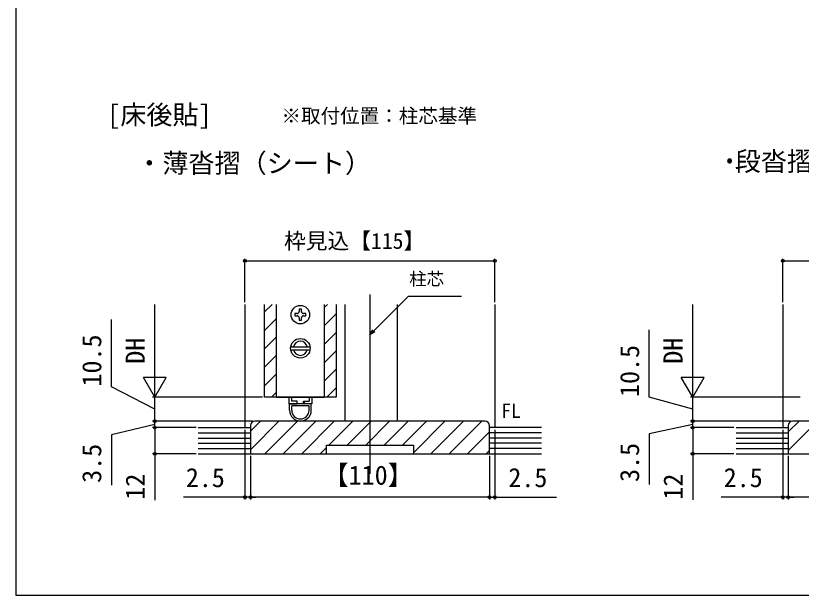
# Model space of a CAD drawing. Units: millimetres, scale not verified. Extents: x -525 to 525, y -783 to 779.
# Drawn here: x -525 to -163.5, y -783.3 to -516.7 of the extents above; entities that cross this region are included whole.
import ezdxf
from ezdxf.enums import TextEntityAlignment as Align

# ---------------------------------------------------------------- set-up
doc = ezdxf.new("R2010")
doc.units = ezdxf.units.MM
doc.header["$LTSCALE"] = 4
for name, color, linetype in [('0-2_USER1', 3, 'Continuous'), ('0-4_YKK_12', 2, 'Continuous'), ('0-5_YKK_13', 4, 'Continuous'), ('0-7_YKK_D', 6, 'Continuous'), ('0-8_YKK_ZWAK', 7, 'Continuous'), ('0-9_YSS_K', 3, 'Continuous'), ('0-A_YSS_KE', 3, 'Continuous')]:
    doc.layers.add(name, color=color, linetype=linetype)
doc.styles.add('ＭＳ ゴシック', font='')
doc.styles.get('ＭＳ ゴシック').set_extended_font_data('MS Gothic')

msp = doc.modelspace()

# ---------------------------------------------------------------- linework, layer by layer
at = {"layer": '0-4_YKK_12'}
for p, q in [((-362, -644.925), (-362, -727.507)), ((-419.499, -649.488), (-419.499, -706.188)), ((-410.503, -652.942), (-407.049, -649.488)), ((-383.003, -650.898), (-381.593, -649.488)), ((-373.501, -649.488), (-373.499, -703.189)), ((-349.501, -649.488), (-349.499, -703.188)), ((-304.499, -649.488), (-304.499, -706.188)), ((-171.983, -649.488), (-171.983, -706.188)), ((-383.003, -659.383), (-377.503, -653.883)), ((-410.503, -661.428), (-405.003, -655.928)), ((-410.503, -669.913), (-405.003, -664.413)), ((-383.003, -667.869), (-377.503, -662.369)), ((-383.003, -676.354), (-377.503, -670.854)), ((-410.503, -678.398), (-405.003, -672.898)), ((-383.003, -684.839), (-377.503, -679.339)), ((-410.503, -686.883), (-405.003, -681.383)), ((-407.322, -692.188), (-405.003, -689.869)), ((-381.867, -692.188), (-377.503, -687.825)), ((-349.501, -703.188), (-373.499, -703.189))]:
    msp.add_line(p, q, dxfattribs=at)
msp.add_lwpolyline([(-377.502, -649.488), (-377.502, -692.188), (-410.502, -692.188), (-410.502, -649.488)], dxfattribs=at)
at = {"layer": '0-5_YKK_13'}
for p, q in [((-405.003, -692.188), (-405.003, -649.488)), ((-383.003, -649.488), (-383.003, -692.188)), ((-395.503, -653.688), (-396.503, -653.688)), ((-392.503, -654.688), (-391.503, -654.688)), ((-398.44, -668.938), (-389.566, -668.938)), ((-398.44, -670.438), (-389.566, -670.438)), ((-405.003, -692.188), (-383.003, -692.188)), ((-399.303, -692.188), (-399.303, -695.188)), ((-398.103, -692.188), (-398.103, -693.988)), ((-398.103, -692.188), (-389.903, -692.188)), ((-395.503, -693.988), (-398.103, -693.988)), ((-395.703, -693.988), (-395.703, -695.188)), ((-395.503, -695.188), (-395.503, -693.988)), ((-392.503, -693.988), (-389.903, -693.988)), ((-392.503, -695.188), (-392.503, -693.988)), ((-392.303, -693.988), (-392.303, -695.188)), ((-389.903, -692.188), (-389.903, -693.988)), ((-388.703, -692.188), (-388.703, -695.188)), ((-399.303, -695.188), (-395.503, -695.188)), ((-399.003, -698.188), (-399.003, -695.188)), ((-390.003, -696.188), (-398.003, -696.188)), ((-398.003, -698.188), (-398.003, -696.188)), ((-388.703, -695.188), (-392.503, -695.188)), ((-390.003, -698.188), (-390.003, -696.188))]:
    msp.add_line(p, q, dxfattribs=at)
for points in [[(-396.503, -653.688), (-396.503, -654.688), (-395.503, -654.688)], [(-393.503, -652.688), (-393.503, -651.688), (-394.503, -651.688), (-394.503, -652.688)], [(-391.503, -654.688), (-391.503, -653.688), (-392.503, -653.688)], [(-394.503, -655.688), (-394.503, -656.688), (-393.503, -656.688), (-393.503, -655.688)], [(-389.003, -698.188), (-389.003, -695.188), (-399.003, -695.188)]]:
    msp.add_lwpolyline(points, dxfattribs=at)
for centre, radius in [((-394.003, -654.188), 4.25), ((-394.003, -669.688), 4.5)]:
    msp.add_circle(centre, radius, dxfattribs=at)
for centre, radius, start, end in [((-395.503, -652.688), 1, 270, 0), ((-392.503, -652.688), 1, 180, 270), ((-395.503, -655.688), 1, 0, 90), ((-392.503, -655.688), 1, 90, 180), ((-394.003, -669.688), 3.25, 13.34236, 166.65764), ((-394.003, -669.688), 3.25, 193.34236, 346.65764), ((-394.003, -698.188), 5, 180, 0), ((-394.003, -698.188), 4, 180, 0)]:
    msp.add_arc(centre, radius, start, end, dxfattribs=at)
at = {"layer": '0-7_YKK_D'}
for p, q in [((-419.499, -648.488), (-419.499, -628.488)), ((-304.499, -648.488), (-304.499, -628.488)), ((-171.983, -648.488), (-171.983, -628.488)), ((-419.499, -629.488), (-304.499, -629.488)), ((-171.983, -629.488), (-56.983, -629.488)), ((-460.987, -681.688), (-460.987, -649.488)), ((-213.469, -681.688), (-213.469, -649.488)), ((-460.987, -692.188), (-460.987, -674.002)), ((-213.469, -692.188), (-213.469, -674.002)), ((-460.987, -692.188), (-466.237, -683.095)), ((-455.737, -683.095), (-466.237, -683.095)), ((-460.987, -692.188), (-455.737, -683.095)), ((-213.469, -692.188), (-218.719, -683.095)), ((-208.219, -683.095), (-218.719, -683.095)), ((-213.469, -692.188), (-208.219, -683.095)), ((-411.503, -692.188), (-461.987, -692.188)), ((-446.969, -692.188), (-461.987, -692.188)), ((-460.987, -703.188), (-460.987, -692.188)), ((-163.986, -692.188), (-214.469, -692.188)), ((-164.986, -692.188), (-214.469, -692.188)), ((-213.469, -703.188), (-213.469, -692.188)), ((-460.987, -703.188), (-460.987, -700.638)), ((-213.469, -703.188), (-213.469, -700.638)), ((-416, -703.188), (-461.987, -703.188)), ((-416, -703.188), (-461.987, -703.188)), ((-460.987, -706.188), (-460.987, -703.188)), ((-460.987, -706.188), (-460.987, -703.188)), ((-168.483, -703.188), (-214.469, -703.188)), ((-168.483, -703.188), (-214.469, -703.188)), ((-213.469, -706.188), (-213.469, -703.188)), ((-213.469, -706.188), (-213.469, -703.188)), ((-441.987, -706.188), (-461.987, -706.188)), ((-441.987, -706.188), (-461.987, -706.188)), ((-460.987, -706.188), (-460.987, -708.738)), ((-419.5, -707.188), (-419.5, -739.188)), ((-304.5, -707.188), (-304.5, -739.188)), ((-194.469, -706.188), (-214.469, -706.188)), ((-194.469, -706.188), (-214.469, -706.188)), ((-213.469, -706.188), (-213.469, -708.738)), ((-171.983, -707.188), (-171.983, -739.188)), ((-441.987, -718.188), (-461.987, -718.188)), ((-417, -719.188), (-417, -739.188)), ((-417, -719.188), (-417, -739.188)), ((-307, -719.188), (-307, -739.188)), ((-307, -719.188), (-307, -739.188)), ((-194.469, -718.188), (-214.469, -718.188)), ((-169.483, -719.188), (-169.483, -739.188)), ((-169.483, -719.188), (-169.483, -739.188)), ((-419.5, -738.188), (-447.827, -738.188)), ((-417, -738.188), (-419.5, -738.188)), ((-417, -738.188), (-414.45, -738.188)), ((-307, -738.188), (-417, -738.188)), ((-307, -738.188), (-309.55, -738.188)), ((-307, -738.188), (-304.5, -738.188)), ((-304.5, -738.188), (-276.173, -738.188)), ((-171.983, -738.188), (-200.31, -738.188)), ((-169.483, -738.188), (-171.983, -738.188)), ((-64.483, -738.188), (-169.483, -738.188)), ((-169.483, -738.188), (-166.933, -738.188))]:
    msp.add_line(p, q, dxfattribs=at)
for points in [[(-362, -663.414), (-360.197, -661.611), (-344.235, -645.65), (-319.843, -645.65)], [(-460.987, -697.688), (-480.987, -687.426), (-480.987, -656.426)], [(-359.714, -662.094), (-362, -663.414), (-360.68, -661.128)], [(-213.469, -697.688), (-233.469, -692.235), (-233.469, -661.235)], [(-460.987, -704.688), (-480.987, -709.46), (-480.987, -732.687)], [(-213.469, -704.688), (-233.469, -709.051), (-233.469, -732.278)], [(-460.987, -706.188), (-460.987, -718.188), (-460.987, -739.475)], [(-213.469, -706.188), (-213.469, -718.188), (-213.469, -739.465)]]:
    msp.add_lwpolyline(points, dxfattribs=at)
for centre in [(-419.499, -629.488), (-304.499, -629.488), (-171.983, -629.488), (-460.987, -703.188), (-460.987, -703.188), (-213.469, -703.188), (-213.469, -703.188), (-460.987, -706.188), (-460.987, -706.188), (-213.469, -706.188), (-213.469, -706.188), (-460.987, -718.188), (-213.469, -718.188), (-419.5, -738.188), (-417, -738.188), (-417, -738.188), (-307, -738.188), (-307, -738.188), (-304.5, -738.188), (-171.983, -738.188), (-169.483, -738.188), (-169.483, -738.188)]:
    msp.add_circle(centre, 0.637, dxfattribs=at)
at = {"layer": '0-8_YKK_ZWAK'}
msp.add_line((-525, 746.7), (-525, -783.3), dxfattribs=at)
msp.add_lwpolyline([(-525, -783.3), (525, -783.3), (525, 746.7)], dxfattribs=at)
at = {"layer": '0-9_YSS_K'}
for p, q in [((-417, -707.847), (-412.341, -703.188)), ((-417, -716.332), (-403.856, -703.188)), ((-410.371, -718.188), (-395.371, -703.188)), ((-401.885, -718.188), (-386.885, -703.188)), ((-393.4, -718.188), (-378.4, -703.188)), ((-380.915, -714.188), (-369.915, -703.188)), ((-372.43, -714.188), (-361.43, -703.188)), ((-363.944, -714.188), (-352.944, -703.188)), ((-355.459, -714.188), (-344.459, -703.188)), ((-346.974, -714.188), (-335.974, -703.188)), ((-342, -717.7), (-327.488, -703.188)), ((-334.003, -718.188), (-319.003, -703.188)), ((-325.518, -718.188), (-310.518, -703.188)), ((-169.483, -708.14), (-164.531, -703.189)), ((-169.483, -716.625), (-156.046, -703.189)), ((-440.986, -706.188), (-416.999, -706.188)), ((-317.033, -718.188), (-307, -708.156)), ((-283.014, -706.188), (-307.001, -706.188)), ((-193.469, -706.188), (-169.483, -706.188)), ((-440.986, -708.588), (-416.999, -708.588)), ((-440.986, -710.988), (-416.999, -710.988)), ((-283.014, -708.588), (-307.001, -708.588)), ((-283.014, -710.988), (-307.001, -710.988)), ((-193.469, -708.588), (-169.483, -708.588)), ((-193.469, -710.988), (-169.483, -710.988)), ((-440.986, -713.388), (-416.999, -713.388)), ((-440.986, -715.788), (-416.999, -715.788)), ((-384.915, -718.188), (-382, -715.273)), ((-283.014, -713.388), (-307.001, -713.388)), ((-283.014, -715.788), (-307.001, -715.788)), ((-193.469, -713.388), (-169.483, -713.388)), ((-193.469, -715.788), (-169.483, -715.788)), ((-440.986, -718.188), (-283.014, -718.188)), ((-308.547, -718.188), (-307, -716.641)), ((-193.469, -718.188), (-29.363, -718.188))]:
    msp.add_line(p, q, dxfattribs=at)
at = {"layer": '0-A_YSS_KE'}
for p, q in [((-309, -703.188), (-415, -703.188)), ((-128.983, -703.189), (-167.483, -703.189))]:
    msp.add_line(p, q, dxfattribs=at)
for points in [[(-169.483, -705.189), (-169.483, -718.189), (-159.483, -718.189), (-136.983, -718.189), (-136.983, -715.189), (-96.983, -715.189), (-96.983, -718.189), (-74.483, -718.189), (-64.483, -718.189), (-64.483, -704.297)], [(-417, -705.188), (-417, -718.188), (-407.2, -718.188), (-382, -718.188), (-382, -714.188), (-342, -714.188), (-342, -718.188), (-316.8, -718.188), (-307, -718.188), (-307, -705.188)]]:
    msp.add_lwpolyline(points, dxfattribs=at)
for centre, start, end in [((-415, -705.188), 90, 180), ((-309, -705.188), 0, 90), ((-167.483, -705.189), 90, 180)]:
    msp.add_arc(centre, 2, start, end, dxfattribs=at)

# ---------------------------------------------------------------- texts
at = {"layer": '0-2_USER1', "style": 'ＭＳ ゴシック'}
for s, height, p in [('[床後貼]', 8.798, (-482.851, -569.302)), ('※取付位置：柱芯基準', 6.598, (-402.714, -568.012)), ('段沓摺（シート）', 8.798, (-194.079, -590.688)), ('\u3000・薄沓摺（シート）', 8.798, (-481.487, -591.552)), ('FL', 6.598, (-301.522, -703.667))]:
    msp.add_text(s, height=height, dxfattribs=at).set_placement(p, align=Align.BOTTOM_LEFT)
at = {"layer": '0-2_USER1', "style": 'ＭＳ ゴシック', "width": 0.9}
msp.add_text('・', height=8.798, dxfattribs=at).set_placement((-201.879, -590.688), align=Align.BOTTOM_LEFT)
at = {"layer": '0-7_YKK_D', "style": 'ＭＳ ゴシック'}
for s, height, p in [('枠見込【115】', 7.331, (-401.516, -626.125)), ('柱芯', 5.865, (-343.906, -642.441)), ('【110】', 8.798, (-383.784, -735.052)), ('2.5', 8.798, (-446.714, -736.188)), ('2.5', 8.798, (-298.286, -736.188)), ('2.5', 8.798, (-199.196, -736.188))]:
    msp.add_text(s, height=height, dxfattribs=at).set_placement(p, align=Align.BOTTOM_LEFT)
for s, p in [('10.5', (-482.987, -687.267)), ('DH', (-462.987, -676.804)), ('DH', (-215.469, -676.804)), ('10.5', (-235.469, -692.076)), ('3.5', (-482.987, -731.574)), ('3.5', (-235.469, -731.164)), ('12', (-462.987, -739.316)), ('12', (-215.469, -739.306))]:
    msp.add_text(s, height=8.798, rotation=90, dxfattribs=at).set_placement(p, align=Align.BOTTOM_LEFT)

doc.saveas('drawing.dxf')
